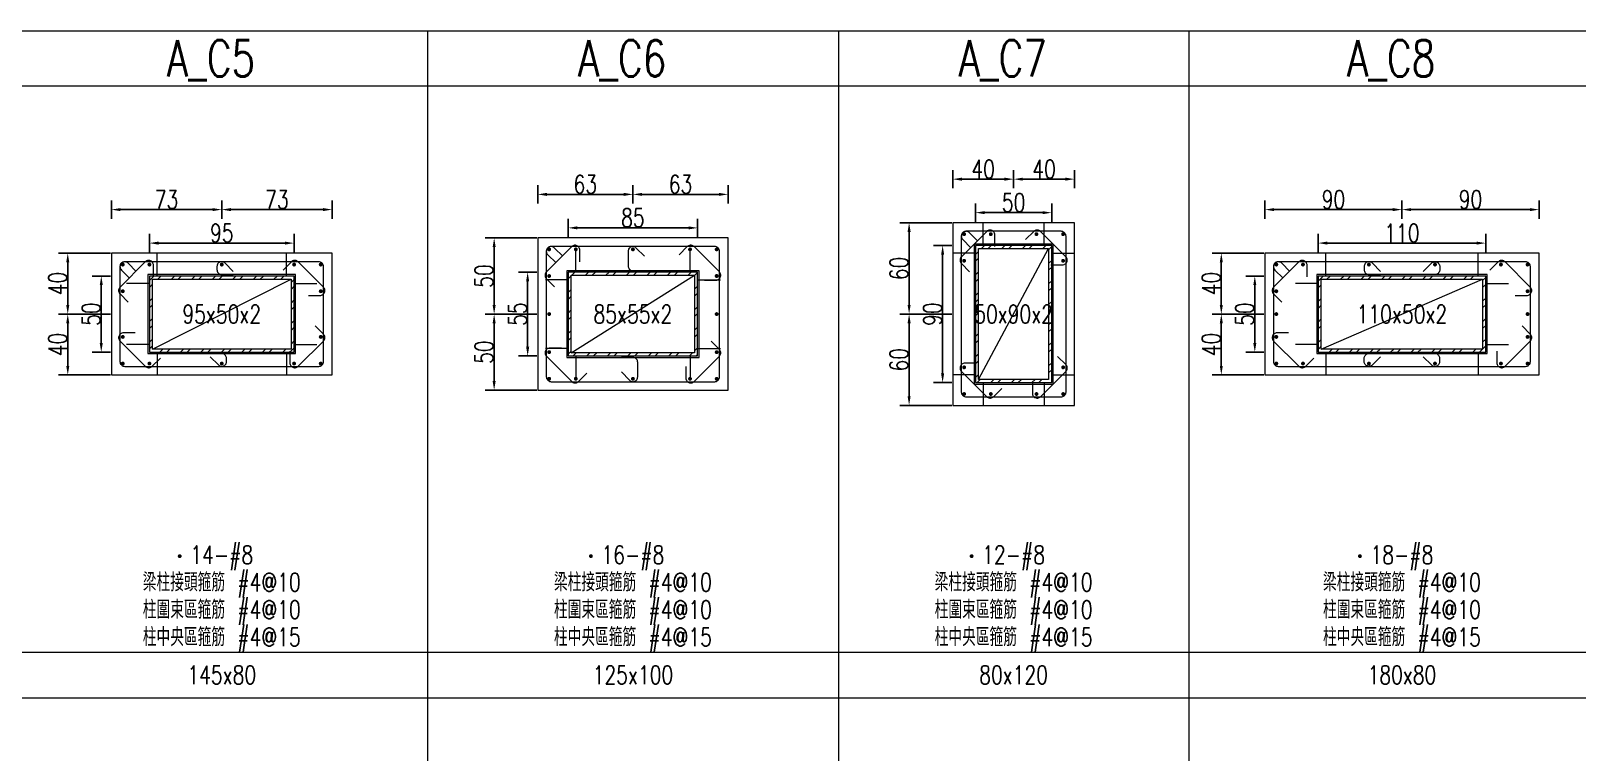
# Model space of a CAD drawing. Header units: millimetres. Extents: x 0 to 3905, y 0 to 8880.
# Drawn here: x 920 to 1935, y 8406 to 8880 of the extents above; entities that cross this region are included whole.
import ezdxf
from ezdxf.enums import TextEntityAlignment as Align

# ---------------------------------------------------------------- set-up
doc = ezdxf.new("R2010")
doc.units = ezdxf.units.MM
doc.layers.get('DEFPOINTS').update_dxf_attribs({"color": 3})
for name, color, linetype in [('Hatch線', 6, 'Continuous'), ('主筋斷面', 2, 'Continuous'), ('文字-主筋根數', 7, 'Continuous'), ('文字-剪力筋 中央區', 7, 'Continuous'), ('文字-剪力筋-BC', 7, 'Continuous'), ('文字-剪力筋-圍束區', 7, 'Continuous'), ('文字-斷面尺寸', 7, 'Continuous'), ('文字-柱線名稱', 7, 'Continuous'), ('文字-輔助字', 7, 'Continuous'), ('柱斷面線', 4, 'Continuous'), ('標註字', 4, 'Continuous'), ('箍筋線', 1, 'Continuous'), ('網格線', 7, 'Continuous'), ('鋼柱', 11, 'Continuous')]:
    doc.layers.add(name, color=color, linetype=linetype)
doc.styles.add('note', font='txt.shx', dxfattribs={"width": 0.75, "height": 12})
doc.styles.add('txt', font='txt.shx', dxfattribs={"height": 0.2, "bigfont": 'chineset.shx'})
doc.dimstyles.new('RCAD_DIM', dxfattribs={"dimtxt": 12, "dimasz": 6, "dimexe": 6, "dimexo": 0.625, "dimtad": 1, "dimdec": 0, "dimdsep": 46, "dimtxsty": 'note', "dimcen": 2.5, "dimclrd": 256, "dimclre": 256, "dimclrt": 256, "dimadec": 0, "dimazin": 0, "dimtfac": 1, "dimtmove": 0, "dimatfit": 3, "dimfxl": 0, "dimtolj": 1, "dimarcsym": 0})

# ---------------------------------------------------------------- blocks, each defined once
blk = doc.blocks.new('*D672')
at = {"layer": 'DEFPOINTS', "color": 0}
for p in [(997.5, 8734), (1092.5, 8740.625), (1092.5, 8734)]:
    blk.add_point(p, dxfattribs=at)
at = {"layer": '標註字', "lineweight": -2}
for p, q in [((997.5, 8734.625), (997.5, 8746.625)), ((1092.5, 8734.625), (1092.5, 8746.625)), ((1003.5, 8740.625), (1086.5, 8740.625))]:
    blk.add_line(p, q, dxfattribs=at)
at = {"layer": '標註字'}
for points in [[(1003.5, 8741.625), (1003.5, 8739.625), (997.5, 8740.625)], [(1086.5, 8739.625), (1086.5, 8741.625), (1092.5, 8740.625)]]:
    blk.add_solid(points, dxfattribs=at)
at = {"layer": '標註字', "insert": (1045, 8747.25), "char_height": 12, "attachment_point": 5, "style": 'note'}
blk.add_mtext('\\A1;95', dxfattribs=at)
blk = doc.blocks.new('*D673')
at = {"layer": 'DEFPOINTS', "color": 0}
for p in [(965.875, 8719), (972.5, 8719), (972.5, 8669)]:
    blk.add_point(p, dxfattribs=at)
at = {"layer": '標註字', "lineweight": -2}
for p, q in [((971.875, 8719), (959.875, 8719)), ((965.875, 8675), (965.875, 8713)), ((971.875, 8669), (959.875, 8669))]:
    blk.add_line(p, q, dxfattribs=at)
at = {"layer": '標註字'}
for points in [[(966.875, 8713), (964.875, 8713), (965.875, 8719)], [(964.875, 8675), (966.875, 8675), (965.875, 8669)]]:
    blk.add_solid(points, dxfattribs=at)
at = {"layer": '標註字', "insert": (959.25, 8694), "char_height": 12, "attachment_point": 5, "rotation": 90, "style": 'note'}
blk.add_mtext('\\A1;50', dxfattribs=at)
blk = doc.blocks.new('*D674')
at = {"layer": 'DEFPOINTS', "color": 0}
for p in [(1045, 8762.625), (972.5, 8756), (1045, 8756)]:
    blk.add_point(p, dxfattribs=at)
at = {"layer": '標註字', "lineweight": -2}
for p, q in [((972.5, 8756.625), (972.5, 8768.625)), ((978.5, 8762.625), (1039, 8762.625)), ((1045, 8756.625), (1045, 8768.625))]:
    blk.add_line(p, q, dxfattribs=at)
at = {"layer": '標註字'}
for points in [[(978.5, 8763.625), (978.5, 8761.625), (972.5, 8762.625)], [(1039, 8761.625), (1039, 8763.625), (1045, 8762.625)]]:
    blk.add_solid(points, dxfattribs=at)
at = {"layer": '標註字', "insert": (1008.75, 8769.25), "char_height": 12, "attachment_point": 5, "style": 'note'}
blk.add_mtext('\\A1;73', dxfattribs=at)
blk = doc.blocks.new('*D675')
at = {"layer": 'DEFPOINTS', "color": 0}
for p in [(1117.5, 8762.625), (1045, 8756), (1117.5, 8756)]:
    blk.add_point(p, dxfattribs=at)
at = {"layer": '標註字', "lineweight": -2}
for p, q in [((1045, 8756.625), (1045, 8768.625)), ((1051, 8762.625), (1111.5, 8762.625)), ((1117.5, 8756.625), (1117.5, 8768.625))]:
    blk.add_line(p, q, dxfattribs=at)
at = {"layer": '標註字'}
for points in [[(1051, 8763.625), (1051, 8761.625), (1045, 8762.625)], [(1111.5, 8761.625), (1111.5, 8763.625), (1117.5, 8762.625)]]:
    blk.add_solid(points, dxfattribs=at)
at = {"layer": '標註字', "insert": (1081.25, 8769.25), "char_height": 12, "attachment_point": 5, "style": 'note'}
blk.add_mtext('\\A1;73', dxfattribs=at)
blk = doc.blocks.new('*D676')
at = {"layer": 'DEFPOINTS', "color": 0}
for p in [(943.875, 8694), (972.5, 8694), (972.5, 8654)]:
    blk.add_point(p, dxfattribs=at)
at = {"layer": '標註字', "lineweight": -2}
for p, q in [((971.875, 8694), (937.875, 8694)), ((943.875, 8660), (943.875, 8688)), ((971.875, 8654), (937.875, 8654))]:
    blk.add_line(p, q, dxfattribs=at)
at = {"layer": '標註字'}
for points in [[(944.875, 8688), (942.875, 8688), (943.875, 8694)], [(942.875, 8660), (944.875, 8660), (943.875, 8654)]]:
    blk.add_solid(points, dxfattribs=at)
at = {"layer": '標註字', "insert": (937.25, 8674), "char_height": 12, "attachment_point": 5, "rotation": 90, "style": 'note'}
blk.add_mtext('\\A1;40', dxfattribs=at)
blk = doc.blocks.new('*D677')
at = {"layer": 'DEFPOINTS', "color": 0}
for p in [(943.875, 8734), (972.5, 8734), (972.5, 8694)]:
    blk.add_point(p, dxfattribs=at)
at = {"layer": '標註字', "lineweight": -2}
for p, q in [((971.875, 8734), (937.875, 8734)), ((943.875, 8700), (943.875, 8728)), ((971.875, 8694), (937.875, 8694))]:
    blk.add_line(p, q, dxfattribs=at)
at = {"layer": '標註字'}
for points in [[(944.875, 8728), (942.875, 8728), (943.875, 8734)], [(942.875, 8700), (944.875, 8700), (943.875, 8694)]]:
    blk.add_solid(points, dxfattribs=at)
at = {"layer": '標註字', "insert": (937.25, 8714), "char_height": 12, "attachment_point": 5, "rotation": 90, "style": 'note'}
blk.add_mtext('\\A1;40', dxfattribs=at)
blk = doc.blocks.new('Circle_Filled')
at = {"const_width": 0.5}
blk.add_lwpolyline([(-0.25, 0, 1), (0.25, 0, 1)], format="xyb", close=True, dxfattribs=at)
blk = doc.blocks.new('*D804')
at = {"layer": 'DEFPOINTS', "color": 0}
for p in [(1272.5, 8744), (1357.5, 8750.625), (1357.5, 8744)]:
    blk.add_point(p, dxfattribs=at)
at = {"layer": '標註字', "lineweight": -2}
for p, q in [((1272.5, 8744.625), (1272.5, 8756.625)), ((1357.5, 8744.625), (1357.5, 8756.625)), ((1278.5, 8750.625), (1351.5, 8750.625))]:
    blk.add_line(p, q, dxfattribs=at)
at = {"layer": '標註字'}
for points in [[(1278.5, 8751.625), (1278.5, 8749.625), (1272.5, 8750.625)], [(1351.5, 8749.625), (1351.5, 8751.625), (1357.5, 8750.625)]]:
    blk.add_solid(points, dxfattribs=at)
at = {"layer": '標註字', "insert": (1315, 8757.25), "char_height": 12, "attachment_point": 5, "style": 'note'}
blk.add_mtext('\\A1;85', dxfattribs=at)
blk = doc.blocks.new('*D805')
at = {"layer": 'DEFPOINTS', "color": 0}
for p in [(1245.875, 8721.5), (1252.5, 8721.5), (1252.5, 8666.5)]:
    blk.add_point(p, dxfattribs=at)
at = {"layer": '標註字', "lineweight": -2}
for p, q in [((1251.875, 8721.5), (1239.875, 8721.5)), ((1245.875, 8672.5), (1245.875, 8715.5)), ((1251.875, 8666.5), (1239.875, 8666.5))]:
    blk.add_line(p, q, dxfattribs=at)
at = {"layer": '標註字'}
for points in [[(1246.875, 8715.5), (1244.875, 8715.5), (1245.875, 8721.5)], [(1244.875, 8672.5), (1246.875, 8672.5), (1245.875, 8666.5)]]:
    blk.add_solid(points, dxfattribs=at)
at = {"layer": '標註字', "insert": (1239.25, 8694), "char_height": 12, "attachment_point": 5, "rotation": 90, "style": 'note'}
blk.add_mtext('\\A1;55', dxfattribs=at)
blk = doc.blocks.new('*D806')
at = {"layer": 'DEFPOINTS', "color": 0}
for p in [(1315, 8772.625), (1252.5, 8766), (1315, 8766)]:
    blk.add_point(p, dxfattribs=at)
at = {"layer": '標註字', "lineweight": -2}
for p, q in [((1252.5, 8766.625), (1252.5, 8778.625)), ((1258.5, 8772.625), (1309, 8772.625)), ((1315, 8766.625), (1315, 8778.625))]:
    blk.add_line(p, q, dxfattribs=at)
at = {"layer": '標註字'}
for points in [[(1258.5, 8773.625), (1258.5, 8771.625), (1252.5, 8772.625)], [(1309, 8771.625), (1309, 8773.625), (1315, 8772.625)]]:
    blk.add_solid(points, dxfattribs=at)
at = {"layer": '標註字', "insert": (1283.75, 8779.25), "char_height": 12, "attachment_point": 5, "style": 'note'}
blk.add_mtext('\\A1;63', dxfattribs=at)
blk = doc.blocks.new('*D807')
at = {"layer": 'DEFPOINTS', "color": 0}
for p in [(1377.5, 8772.625), (1315, 8766), (1377.5, 8766)]:
    blk.add_point(p, dxfattribs=at)
at = {"layer": '標註字', "lineweight": -2}
for p, q in [((1315, 8766.625), (1315, 8778.625)), ((1321, 8772.625), (1371.5, 8772.625)), ((1377.5, 8766.625), (1377.5, 8778.625))]:
    blk.add_line(p, q, dxfattribs=at)
at = {"layer": '標註字'}
for points in [[(1321, 8773.625), (1321, 8771.625), (1315, 8772.625)], [(1371.5, 8771.625), (1371.5, 8773.625), (1377.5, 8772.625)]]:
    blk.add_solid(points, dxfattribs=at)
at = {"layer": '標註字', "insert": (1346.25, 8779.25), "char_height": 12, "attachment_point": 5, "style": 'note'}
blk.add_mtext('\\A1;63', dxfattribs=at)
blk = doc.blocks.new('*D808')
at = {"layer": 'DEFPOINTS', "color": 0}
for p in [(1223.875, 8694), (1252.5, 8694), (1252.5, 8644)]:
    blk.add_point(p, dxfattribs=at)
at = {"layer": '標註字', "lineweight": -2}
for p, q in [((1251.875, 8694), (1217.875, 8694)), ((1223.875, 8650), (1223.875, 8688)), ((1251.875, 8644), (1217.875, 8644))]:
    blk.add_line(p, q, dxfattribs=at)
at = {"layer": '標註字'}
for points in [[(1224.875, 8688), (1222.875, 8688), (1223.875, 8694)], [(1222.875, 8650), (1224.875, 8650), (1223.875, 8644)]]:
    blk.add_solid(points, dxfattribs=at)
at = {"layer": '標註字', "insert": (1217.25, 8669), "char_height": 12, "attachment_point": 5, "rotation": 90, "style": 'note'}
blk.add_mtext('\\A1;50', dxfattribs=at)
blk = doc.blocks.new('*D809')
at = {"layer": 'DEFPOINTS', "color": 0}
for p in [(1223.875, 8744), (1252.5, 8744), (1252.5, 8694)]:
    blk.add_point(p, dxfattribs=at)
at = {"layer": '標註字', "lineweight": -2}
for p, q in [((1251.875, 8744), (1217.875, 8744)), ((1223.875, 8700), (1223.875, 8738)), ((1251.875, 8694), (1217.875, 8694))]:
    blk.add_line(p, q, dxfattribs=at)
at = {"layer": '標註字'}
for points in [[(1224.875, 8738), (1222.875, 8738), (1223.875, 8744)], [(1222.875, 8700), (1224.875, 8700), (1223.875, 8694)]]:
    blk.add_solid(points, dxfattribs=at)
at = {"layer": '標註字', "insert": (1217.25, 8719), "char_height": 12, "attachment_point": 5, "rotation": 90, "style": 'note'}
blk.add_mtext('\\A1;50', dxfattribs=at)
blk = doc.blocks.new('*D936')
at = {"layer": 'DEFPOINTS', "color": 0}
for p in [(1540, 8754), (1590, 8760.625), (1590, 8754)]:
    blk.add_point(p, dxfattribs=at)
at = {"layer": '標註字', "lineweight": -2}
for p, q in [((1540, 8754.625), (1540, 8766.625)), ((1590, 8754.625), (1590, 8766.625)), ((1546, 8760.625), (1584, 8760.625))]:
    blk.add_line(p, q, dxfattribs=at)
at = {"layer": '標註字'}
for points in [[(1546, 8761.625), (1546, 8759.625), (1540, 8760.625)], [(1584, 8759.625), (1584, 8761.625), (1590, 8760.625)]]:
    blk.add_solid(points, dxfattribs=at)
at = {"layer": '標註字', "insert": (1565, 8767.25), "char_height": 12, "attachment_point": 5, "style": 'note'}
blk.add_mtext('\\A1;50', dxfattribs=at)
blk = doc.blocks.new('*D937')
at = {"layer": 'DEFPOINTS', "color": 0}
for p in [(1518.375, 8739), (1525, 8739), (1525, 8649)]:
    blk.add_point(p, dxfattribs=at)
at = {"layer": '標註字', "lineweight": -2}
for p, q in [((1524.375, 8739), (1512.375, 8739)), ((1518.375, 8655), (1518.375, 8733)), ((1524.375, 8649), (1512.375, 8649))]:
    blk.add_line(p, q, dxfattribs=at)
at = {"layer": '標註字'}
for points in [[(1519.375, 8733), (1517.375, 8733), (1518.375, 8739)], [(1517.375, 8655), (1519.375, 8655), (1518.375, 8649)]]:
    blk.add_solid(points, dxfattribs=at)
at = {"layer": '標註字', "insert": (1511.75, 8694), "char_height": 12, "attachment_point": 5, "rotation": 90, "style": 'note'}
blk.add_mtext('\\A1;90', dxfattribs=at)
blk = doc.blocks.new('*D938')
at = {"layer": 'DEFPOINTS', "color": 0}
for p in [(1565, 8782.625), (1525, 8776), (1565, 8776)]:
    blk.add_point(p, dxfattribs=at)
at = {"layer": '標註字', "lineweight": -2}
for p, q in [((1525, 8776.625), (1525, 8788.625)), ((1531, 8782.625), (1559, 8782.625)), ((1565, 8776.625), (1565, 8788.625))]:
    blk.add_line(p, q, dxfattribs=at)
at = {"layer": '標註字'}
for points in [[(1531, 8783.625), (1531, 8781.625), (1525, 8782.625)], [(1559, 8781.625), (1559, 8783.625), (1565, 8782.625)]]:
    blk.add_solid(points, dxfattribs=at)
at = {"layer": '標註字', "insert": (1545, 8789.25), "char_height": 12, "attachment_point": 5, "style": 'note'}
blk.add_mtext('\\A1;40', dxfattribs=at)
blk = doc.blocks.new('*D939')
at = {"layer": 'DEFPOINTS', "color": 0}
for p in [(1605, 8782.625), (1565, 8776), (1605, 8776)]:
    blk.add_point(p, dxfattribs=at)
at = {"layer": '標註字', "lineweight": -2}
for p, q in [((1565, 8776.625), (1565, 8788.625)), ((1571, 8782.625), (1599, 8782.625)), ((1605, 8776.625), (1605, 8788.625))]:
    blk.add_line(p, q, dxfattribs=at)
at = {"layer": '標註字'}
for points in [[(1571, 8783.625), (1571, 8781.625), (1565, 8782.625)], [(1599, 8781.625), (1599, 8783.625), (1605, 8782.625)]]:
    blk.add_solid(points, dxfattribs=at)
at = {"layer": '標註字', "insert": (1585, 8789.25), "char_height": 12, "attachment_point": 5, "style": 'note'}
blk.add_mtext('\\A1;40', dxfattribs=at)
blk = doc.blocks.new('*D940')
at = {"layer": 'DEFPOINTS', "color": 0}
for p in [(1496.375, 8694), (1525, 8694), (1525, 8634)]:
    blk.add_point(p, dxfattribs=at)
at = {"layer": '標註字', "lineweight": -2}
for p, q in [((1524.375, 8694), (1490.375, 8694)), ((1496.375, 8640), (1496.375, 8688)), ((1524.375, 8634), (1490.375, 8634))]:
    blk.add_line(p, q, dxfattribs=at)
at = {"layer": '標註字'}
for points in [[(1497.375, 8688), (1495.375, 8688), (1496.375, 8694)], [(1495.375, 8640), (1497.375, 8640), (1496.375, 8634)]]:
    blk.add_solid(points, dxfattribs=at)
at = {"layer": '標註字', "insert": (1489.75, 8664), "char_height": 12, "attachment_point": 5, "rotation": 90, "style": 'note'}
blk.add_mtext('\\A1;60', dxfattribs=at)
blk = doc.blocks.new('*D941')
at = {"layer": 'DEFPOINTS', "color": 0}
for p in [(1496.375, 8754), (1525, 8754), (1525, 8694)]:
    blk.add_point(p, dxfattribs=at)
at = {"layer": '標註字', "lineweight": -2}
for p, q in [((1524.375, 8754), (1490.375, 8754)), ((1496.375, 8700), (1496.375, 8748)), ((1524.375, 8694), (1490.375, 8694))]:
    blk.add_line(p, q, dxfattribs=at)
at = {"layer": '標註字'}
for points in [[(1497.375, 8748), (1495.375, 8748), (1496.375, 8754)], [(1495.375, 8700), (1497.375, 8700), (1496.375, 8694)]]:
    blk.add_solid(points, dxfattribs=at)
at = {"layer": '標註字', "insert": (1489.75, 8724), "char_height": 12, "attachment_point": 5, "rotation": 90, "style": 'note'}
blk.add_mtext('\\A1;60', dxfattribs=at)
blk = doc.blocks.new('*D1068')
at = {"layer": 'DEFPOINTS', "color": 0}
for p in [(1765, 8734), (1875, 8740.625), (1875, 8734)]:
    blk.add_point(p, dxfattribs=at)
at = {"layer": '標註字', "lineweight": -2}
for p, q in [((1765, 8734.625), (1765, 8746.625)), ((1875, 8734.625), (1875, 8746.625)), ((1771, 8740.625), (1869, 8740.625))]:
    blk.add_line(p, q, dxfattribs=at)
at = {"layer": '標註字'}
for points in [[(1771, 8741.625), (1771, 8739.625), (1765, 8740.625)], [(1869, 8739.625), (1869, 8741.625), (1875, 8740.625)]]:
    blk.add_solid(points, dxfattribs=at)
at = {"layer": '標註字', "insert": (1820, 8747.25), "char_height": 12, "attachment_point": 5, "style": 'note'}
blk.add_mtext('\\A1;110', dxfattribs=at)
blk = doc.blocks.new('*D1069')
at = {"layer": 'DEFPOINTS', "color": 0}
for p in [(1723.375, 8719), (1730, 8719), (1730, 8669)]:
    blk.add_point(p, dxfattribs=at)
at = {"layer": '標註字', "lineweight": -2}
for p, q in [((1729.375, 8719), (1717.375, 8719)), ((1723.375, 8675), (1723.375, 8713)), ((1729.375, 8669), (1717.375, 8669))]:
    blk.add_line(p, q, dxfattribs=at)
at = {"layer": '標註字'}
for points in [[(1724.375, 8713), (1722.375, 8713), (1723.375, 8719)], [(1722.375, 8675), (1724.375, 8675), (1723.375, 8669)]]:
    blk.add_solid(points, dxfattribs=at)
at = {"layer": '標註字', "insert": (1716.75, 8694), "char_height": 12, "attachment_point": 5, "rotation": 90, "style": 'note'}
blk.add_mtext('\\A1;50', dxfattribs=at)
blk = doc.blocks.new('*D1070')
at = {"layer": 'DEFPOINTS', "color": 0}
for p in [(1820, 8762.625), (1730, 8756), (1820, 8756)]:
    blk.add_point(p, dxfattribs=at)
at = {"layer": '標註字', "lineweight": -2}
for p, q in [((1730, 8756.625), (1730, 8768.625)), ((1736, 8762.625), (1814, 8762.625)), ((1820, 8756.625), (1820, 8768.625))]:
    blk.add_line(p, q, dxfattribs=at)
at = {"layer": '標註字'}
for points in [[(1736, 8763.625), (1736, 8761.625), (1730, 8762.625)], [(1814, 8761.625), (1814, 8763.625), (1820, 8762.625)]]:
    blk.add_solid(points, dxfattribs=at)
at = {"layer": '標註字', "insert": (1775, 8769.25), "char_height": 12, "attachment_point": 5, "style": 'note'}
blk.add_mtext('\\A1;90', dxfattribs=at)
blk = doc.blocks.new('*D1071')
at = {"layer": 'DEFPOINTS', "color": 0}
for p in [(1910, 8762.625), (1820, 8756), (1910, 8756)]:
    blk.add_point(p, dxfattribs=at)
at = {"layer": '標註字', "lineweight": -2}
for p, q in [((1820, 8756.625), (1820, 8768.625)), ((1826, 8762.625), (1904, 8762.625)), ((1910, 8756.625), (1910, 8768.625))]:
    blk.add_line(p, q, dxfattribs=at)
at = {"layer": '標註字'}
for points in [[(1826, 8763.625), (1826, 8761.625), (1820, 8762.625)], [(1904, 8761.625), (1904, 8763.625), (1910, 8762.625)]]:
    blk.add_solid(points, dxfattribs=at)
at = {"layer": '標註字', "insert": (1865, 8769.25), "char_height": 12, "attachment_point": 5, "style": 'note'}
blk.add_mtext('\\A1;90', dxfattribs=at)
blk = doc.blocks.new('*D1072')
at = {"layer": 'DEFPOINTS', "color": 0}
for p in [(1701.375, 8694), (1730, 8694), (1730, 8654)]:
    blk.add_point(p, dxfattribs=at)
at = {"layer": '標註字', "lineweight": -2}
for p, q in [((1729.375, 8694), (1695.375, 8694)), ((1701.375, 8660), (1701.375, 8688)), ((1729.375, 8654), (1695.375, 8654))]:
    blk.add_line(p, q, dxfattribs=at)
at = {"layer": '標註字'}
for points in [[(1702.375, 8688), (1700.375, 8688), (1701.375, 8694)], [(1700.375, 8660), (1702.375, 8660), (1701.375, 8654)]]:
    blk.add_solid(points, dxfattribs=at)
at = {"layer": '標註字', "insert": (1694.75, 8674), "char_height": 12, "attachment_point": 5, "rotation": 90, "style": 'note'}
blk.add_mtext('\\A1;40', dxfattribs=at)
blk = doc.blocks.new('*D1073')
at = {"layer": 'DEFPOINTS', "color": 0}
for p in [(1701.375, 8734), (1730, 8734), (1730, 8694)]:
    blk.add_point(p, dxfattribs=at)
at = {"layer": '標註字', "lineweight": -2}
for p, q in [((1729.375, 8734), (1695.375, 8734)), ((1701.375, 8700), (1701.375, 8728)), ((1729.375, 8694), (1695.375, 8694))]:
    blk.add_line(p, q, dxfattribs=at)
at = {"layer": '標註字'}
for points in [[(1702.375, 8728), (1700.375, 8728), (1701.375, 8734)], [(1700.375, 8700), (1702.375, 8700), (1701.375, 8694)]]:
    blk.add_solid(points, dxfattribs=at)
at = {"layer": '標註字', "insert": (1694.75, 8714), "char_height": 12, "attachment_point": 5, "rotation": 90, "style": 'note'}
blk.add_mtext('\\A1;40', dxfattribs=at)

msp = doc.modelspace()

# ---------------------------------------------------------------- hatches: boundary and pattern name
at = {"layer": 'Hatch線'}
h = msp.add_hatch(dxfattribs=at)
h.set_pattern_fill('ANSI32', color=256, style=0)
h.paths.add_polyline_path([(1540, 8649), (1590, 8649), (1590, 8739), (1540, 8739)], flags=17)
h.paths.add_polyline_path([(1542, 8651), (1542, 8737), (1588, 8737), (1588, 8651)])
h = msp.add_hatch(dxfattribs=at)
h.set_pattern_fill('ANSI32', color=256, style=0)
h.paths.add_polyline_path([(997.5, 8669), (1092.5, 8669), (1092.5, 8719), (997.5, 8719)], flags=17)
h.paths.add_polyline_path([(999.5, 8671), (999.5, 8717), (1090.5, 8717), (1090.5, 8671)])
h = msp.add_hatch(dxfattribs=at)
h.set_pattern_fill('ANSI32', color=256, style=0)
h.paths.add_polyline_path([(1272.5, 8666.5), (1357.5, 8666.5), (1357.5, 8721.5), (1272.5, 8721.5)], flags=17)
h.paths.add_polyline_path([(1274.5, 8668.5), (1274.5, 8719.5), (1355.5, 8719.5), (1355.5, 8668.5)])
h = msp.add_hatch(dxfattribs=at)
h.set_pattern_fill('ANSI32', color=256, style=0)
h.paths.add_polyline_path([(1765, 8669), (1875, 8669), (1875, 8719), (1765, 8719)], flags=17)
h.paths.add_polyline_path([(1767, 8671), (1767, 8717), (1873, 8717), (1873, 8671)])

# ---------------------------------------------------------------- linework, layer by layer
at = {"layer": 'DEFPOINTS', "lineweight": 5}
for points in [[(1545, 8739), (1545, 8754)], [(1585, 8739), (1585, 8754)], [(1002.5, 8719), (1002.5, 8734)], [(1087.5, 8719), (1087.5, 8734)], [(1277.5, 8721.5), (1277.5, 8736.5)], [(1352.5, 8721.5), (1352.5, 8736.5)], [(1540, 8734), (1525, 8734)], [(1540, 8648), (1591, 8648), (1591, 8740), (1539, 8740), (1539, 8648), (1540, 8648)], [(1542, 8651), (1588, 8737)], [(1590, 8734), (1605, 8734)], [(1770, 8719), (1770, 8734)], [(1870, 8719), (1870, 8734)], [(1272.5, 8665.5), (1358.5, 8665.5), (1358.5, 8722.5), (1271.5, 8722.5), (1271.5, 8665.5), (1272.5, 8665.5)], [(997.5, 8714), (982.5, 8714)], [(997.5, 8668), (1093.5, 8668), (1093.5, 8720), (996.5, 8720), (996.5, 8668), (997.5, 8668)], [(999.5, 8671), (1090.5, 8717)], [(1092.5, 8714), (1107.5, 8714)], [(1272.5, 8716.5), (1257.5, 8716.5)], [(1274.5, 8668.5), (1355.5, 8719.5)], [(1357.5, 8716.5), (1372.5, 8716.5)], [(1765, 8714), (1750, 8714)], [(1765, 8668), (1876, 8668), (1876, 8720), (1764, 8720), (1764, 8668), (1765, 8668)], [(1767, 8671), (1873, 8717)], [(1875, 8714), (1890, 8714)], [(997.5, 8674), (982.5, 8674)], [(1092.5, 8674), (1107.5, 8674)], [(1272.5, 8671.5), (1257.5, 8671.5)], [(1357.5, 8671.5), (1372.5, 8671.5)], [(1765, 8674), (1750, 8674)], [(1875, 8674), (1890, 8674)], [(1002.5, 8669), (1002.5, 8654)], [(1087.5, 8669), (1087.5, 8654)], [(1277.5, 8666.5), (1277.5, 8651.5)], [(1352.5, 8666.5), (1352.5, 8651.5)], [(1770, 8669), (1770, 8654)], [(1870, 8669), (1870, 8654)], [(1540, 8654), (1525, 8654)], [(1590, 8654), (1605, 8654)], [(1545, 8649), (1545, 8634)], [(1585, 8649), (1585, 8634)]]:
    msp.add_lwpolyline(points, dxfattribs=at)
at = {"layer": '柱斷面線', "lineweight": 5}
for points in [[(1525, 8634), (1605, 8634), (1605, 8754), (1525, 8754), (1525, 8634)], [(1252.5, 8644), (1377.5, 8644), (1377.5, 8744), (1252.5, 8744), (1252.5, 8644)], [(972.5, 8654), (1117.5, 8654), (1117.5, 8734), (972.5, 8734), (972.5, 8654)], [(1730, 8654), (1910, 8654), (1910, 8734), (1730, 8734), (1730, 8654)]]:
    msp.add_lwpolyline(points, dxfattribs=at)
at = {"layer": '箍筋線', "lineweight": 5}
for points in [[(1552.7, 8738.4), (1552.7, 8746), (1552.7, 8746.5), (1552.5, 8747.1), (1552.3, 8747.5), (1552, 8748), (1551.7, 8748.4), (1551.2, 8748.7), (1550.8, 8748.9), (1550.3, 8749.1), (1549.7, 8749.2), (1549.2, 8749.2), (1548.7, 8749.1), (1548.2, 8748.9), (1547.7, 8748.6), (1547.3, 8748.3), (1530.7, 8731.7), (1530.4, 8731.3), (1530.1, 8730.8), (1529.9, 8730.3), (1529.8, 8729.7), (1529.8, 8729.2), (1529.9, 8728.6), (1530.1, 8728.1), (1530.4, 8727.6), (1530.7, 8727.2), (1536.1, 8721.8)], [(1541.4, 8742), (1536.1, 8747.4), (1535.6, 8747.8), (1535.2, 8748.1), (1534.7, 8748.2), (1534.2, 8748.3), (1533.6, 8748.4), (1533.1, 8748.3), (1532.6, 8748.1), (1532.1, 8747.9), (1531.7, 8747.6), (1531.3, 8747.2), (1531, 8746.7), (1530.8, 8746.2), (1530.7, 8745.7), (1530.6, 8745.2), (1530.6, 8642.8), (1530.7, 8642.3), (1530.8, 8641.7), (1531.1, 8641.2), (1531.4, 8640.8), (1531.8, 8640.4), (1532.2, 8640.1), (1532.7, 8639.8), (1533.3, 8639.7), (1533.8, 8639.6), (1596.2, 8639.6), (1596.7, 8639.7), (1597.3, 8639.8), (1597.8, 8640.1), (1598.2, 8640.4), (1598.6, 8640.8), (1598.9, 8641.2), (1599.2, 8641.7), (1599.3, 8642.3), (1599.4, 8642.8), (1599.4, 8745.2), (1599.3, 8745.7), (1599.2, 8746.3), (1598.9, 8746.8), (1598.6, 8747.2), (1598.2, 8747.6), (1597.8, 8747.9), (1597.3, 8748.2), (1596.7, 8748.3), (1596.2, 8748.4), (1533.8, 8748.4), (1533.3, 8748.3), (1532.8, 8748.2), (1532.3, 8748), (1531.8, 8747.7), (1531.4, 8747.3), (1531.1, 8746.9), (1530.9, 8746.4), (1530.7, 8745.9), (1530.6, 8745.4), (1530.7, 8744.8), (1530.8, 8744.3), (1530.9, 8743.8), (1531.2, 8743.4), (1531.6, 8742.9), (1537, 8737.6)], [(1589.4, 8726.3), (1597, 8726.3), (1597.5, 8726.3), (1598.1, 8726.5), (1598.5, 8726.7), (1599, 8727), (1599.4, 8727.3), (1599.7, 8727.8), (1599.9, 8728.2), (1600.1, 8728.7), (1600.2, 8729.3), (1600.2, 8729.8), (1600.1, 8730.3), (1599.9, 8730.8), (1599.6, 8731.3), (1599.3, 8731.7), (1582.7, 8748.3), (1582.3, 8748.6), (1581.8, 8748.9), (1581.3, 8749.1), (1580.7, 8749.2), (1580.2, 8749.2), (1579.6, 8749.1), (1579.1, 8748.9), (1578.6, 8748.6), (1578.2, 8748.3), (1572.8, 8742.9)], [(1280.2, 8728.4), (1280.2, 8736), (1280.2, 8736.5), (1280, 8737.1), (1279.8, 8737.5), (1279.5, 8738), (1279.2, 8738.4), (1278.7, 8738.7), (1278.3, 8738.9), (1277.8, 8739.1), (1277.2, 8739.2), (1276.7, 8739.2), (1276.2, 8739.1), (1275.7, 8738.9), (1275.2, 8738.6), (1274.8, 8738.3), (1258.2, 8721.7), (1257.9, 8721.3), (1257.6, 8720.8), (1257.4, 8720.3), (1257.3, 8719.7), (1257.3, 8719.2), (1257.4, 8718.6), (1257.6, 8718.1), (1257.9, 8717.6), (1258.2, 8717.2), (1263.6, 8711.8)], [(1268.9, 8732), (1263.6, 8737.4), (1263.1, 8737.8), (1262.7, 8738.1), (1262.2, 8738.2), (1261.7, 8738.3), (1261.1, 8738.4), (1260.6, 8738.3), (1260.1, 8738.1), (1259.6, 8737.9), (1259.2, 8737.6), (1258.8, 8737.2), (1258.5, 8736.7), (1258.3, 8736.2), (1258.2, 8735.7), (1258.1, 8735.2), (1258.1, 8652.8), (1258.2, 8652.3), (1258.3, 8651.7), (1258.6, 8651.2), (1258.9, 8650.8), (1259.3, 8650.4), (1259.7, 8650.1), (1260.2, 8649.8), (1260.8, 8649.7), (1261.3, 8649.6), (1368.7, 8649.6), (1369.2, 8649.7), (1369.8, 8649.8), (1370.3, 8650.1), (1370.7, 8650.4), (1371.1, 8650.8), (1371.4, 8651.2), (1371.7, 8651.7), (1371.8, 8652.3), (1371.9, 8652.8), (1371.9, 8735.2), (1371.8, 8735.7), (1371.7, 8736.3), (1371.4, 8736.8), (1371.1, 8737.2), (1370.7, 8737.6), (1370.3, 8737.9), (1369.8, 8738.2), (1369.2, 8738.3), (1368.7, 8738.4), (1261.3, 8738.4), (1260.8, 8738.3), (1260.3, 8738.2), (1259.8, 8738), (1259.3, 8737.7), (1258.9, 8737.3), (1258.6, 8736.9), (1258.4, 8736.4), (1258.2, 8735.9), (1258.1, 8735.4), (1258.2, 8734.8), (1258.3, 8734.3), (1258.4, 8733.8), (1258.7, 8733.4), (1259.1, 8732.9), (1264.5, 8727.6)], [(1322.6, 8732), (1317.2, 8737.4), (1316.8, 8737.8), (1316.4, 8738.1), (1315.9, 8738.2), (1315.4, 8738.3), (1314.8, 8738.4), (1314.3, 8738.3), (1313.8, 8738.1), (1313.3, 8737.9), (1312.9, 8737.6), (1312.5, 8737.2), (1312.2, 8736.7), (1312, 8736.2), (1311.9, 8735.7), (1311.8, 8735.2), (1311.8, 8725.7), (1311.9, 8725.1), (1312, 8724.6), (1312.3, 8724.1), (1312.6, 8723.6), (1313, 8723.2), (1313.4, 8722.9), (1313.9, 8722.7), (1314.4, 8722.5), (1315, 8722.5), (1322.6, 8722.5)], [(1361.9, 8716.3), (1369.5, 8716.3), (1370, 8716.3), (1370.6, 8716.5), (1371, 8716.7), (1371.5, 8717), (1371.9, 8717.3), (1372.2, 8717.8), (1372.4, 8718.2), (1372.6, 8718.7), (1372.7, 8719.3), (1372.7, 8719.8), (1372.6, 8720.3), (1372.4, 8720.8), (1372.1, 8721.3), (1371.8, 8721.7), (1355.2, 8738.3), (1354.8, 8738.6), (1354.3, 8738.9), (1353.8, 8739.1), (1353.2, 8739.2), (1352.7, 8739.2), (1352.1, 8739.1), (1351.6, 8738.9), (1351.1, 8738.6), (1350.7, 8738.3), (1345.3, 8732.9)], [(1000.2, 8718.4), (1000.2, 8726), (1000.2, 8726.5), (1000, 8727.1), (999.8, 8727.5), (999.5, 8728), (999.2, 8728.4), (998.7, 8728.7), (998.3, 8728.9), (997.8, 8729.1), (997.2, 8729.2), (996.7, 8729.2), (996.2, 8729.1), (995.7, 8728.9), (995.2, 8728.6), (994.8, 8728.3), (978.2, 8711.7), (977.9, 8711.3), (977.6, 8710.8), (977.4, 8710.3), (977.3, 8709.7), (977.3, 8709.2), (977.4, 8708.6), (977.6, 8708.1), (977.9, 8707.6), (978.2, 8707.2), (983.6, 8701.8)], [(988.9, 8722), (983.6, 8727.4), (983.1, 8727.8), (982.7, 8728.1), (982.2, 8728.2), (981.7, 8728.3), (981.1, 8728.4), (980.6, 8728.3), (980.1, 8728.1), (979.6, 8727.9), (979.2, 8727.6), (978.8, 8727.2), (978.5, 8726.7), (978.3, 8726.2), (978.2, 8725.7), (978.1, 8725.2), (978.1, 8662.8), (978.2, 8662.3), (978.3, 8661.7), (978.6, 8661.2), (978.9, 8660.8), (979.3, 8660.4), (979.7, 8660.1), (980.2, 8659.8), (980.8, 8659.7), (981.3, 8659.6), (1108.7, 8659.6), (1109.2, 8659.7), (1109.8, 8659.8), (1110.3, 8660.1), (1110.7, 8660.4), (1111.1, 8660.8), (1111.4, 8661.2), (1111.7, 8661.7), (1111.8, 8662.3), (1111.9, 8662.8), (1111.9, 8725.2), (1111.8, 8725.7), (1111.7, 8726.3), (1111.4, 8726.8), (1111.1, 8727.2), (1110.7, 8727.6), (1110.3, 8727.9), (1109.8, 8728.2), (1109.2, 8728.3), (1108.7, 8728.4), (981.3, 8728.4), (980.8, 8728.3), (980.3, 8728.2), (979.8, 8728), (979.3, 8727.7), (978.9, 8727.3), (978.6, 8726.9), (978.4, 8726.4), (978.2, 8725.9), (978.1, 8725.4), (978.2, 8724.8), (978.3, 8724.3), (978.4, 8723.8), (978.7, 8723.4), (979.1, 8722.9), (984.5, 8717.6)], [(1052.6, 8722), (1047.2, 8727.4), (1046.8, 8727.8), (1046.4, 8728.1), (1045.9, 8728.2), (1045.4, 8728.3), (1044.8, 8728.4), (1044.3, 8728.3), (1043.8, 8728.1), (1043.3, 8727.9), (1042.9, 8727.6), (1042.5, 8727.2), (1042.2, 8726.7), (1042, 8726.2), (1041.9, 8725.7), (1041.8, 8725.2), (1041.8, 8723.2), (1041.9, 8722.6), (1042, 8722.1), (1042.3, 8721.6), (1042.6, 8721.1), (1043, 8720.7), (1043.4, 8720.4), (1043.9, 8720.2), (1044.4, 8720), (1045, 8720), (1052.6, 8720)], [(1101.9, 8706.3), (1109.5, 8706.3), (1110, 8706.3), (1110.6, 8706.5), (1111, 8706.7), (1111.5, 8707), (1111.9, 8707.3), (1112.2, 8707.8), (1112.4, 8708.2), (1112.6, 8708.7), (1112.7, 8709.3), (1112.7, 8709.8), (1112.6, 8710.3), (1112.4, 8710.8), (1112.1, 8711.3), (1111.8, 8711.7), (1095.2, 8728.3), (1094.8, 8728.6), (1094.3, 8728.9), (1093.8, 8729.1), (1093.2, 8729.2), (1092.7, 8729.2), (1092.1, 8729.1), (1091.6, 8728.9), (1091.1, 8728.6), (1090.7, 8728.3), (1085.3, 8722.9)], [(1757.7, 8718.4), (1757.7, 8726), (1757.7, 8726.5), (1757.5, 8727.1), (1757.3, 8727.5), (1757, 8728), (1756.7, 8728.4), (1756.2, 8728.7), (1755.8, 8728.9), (1755.3, 8729.1), (1754.7, 8729.2), (1754.2, 8729.2), (1753.7, 8729.1), (1753.2, 8728.9), (1752.7, 8728.6), (1752.3, 8728.3), (1735.7, 8711.7), (1735.4, 8711.3), (1735.1, 8710.8), (1734.9, 8710.3), (1734.8, 8709.7), (1734.8, 8709.2), (1734.9, 8708.6), (1735.1, 8708.1), (1735.4, 8707.6), (1735.7, 8707.2), (1741.1, 8701.8)], [(1746.4, 8722), (1741.1, 8727.4), (1740.6, 8727.8), (1740.2, 8728.1), (1739.7, 8728.2), (1739.2, 8728.3), (1738.6, 8728.4), (1738.1, 8728.3), (1737.6, 8728.1), (1737.1, 8727.9), (1736.7, 8727.6), (1736.3, 8727.2), (1736, 8726.7), (1735.8, 8726.2), (1735.7, 8725.7), (1735.6, 8725.2), (1735.6, 8662.8), (1735.7, 8662.3), (1735.8, 8661.7), (1736.1, 8661.2), (1736.4, 8660.8), (1736.8, 8660.4), (1737.2, 8660.1), (1737.7, 8659.8), (1738.3, 8659.7), (1738.8, 8659.6), (1901.2, 8659.6), (1901.7, 8659.7), (1902.3, 8659.8), (1902.8, 8660.1), (1903.2, 8660.4), (1903.6, 8660.8), (1903.9, 8661.2), (1904.2, 8661.7), (1904.3, 8662.3), (1904.4, 8662.8), (1904.4, 8725.2), (1904.3, 8725.7), (1904.2, 8726.3), (1903.9, 8726.8), (1903.6, 8727.2), (1903.2, 8727.6), (1902.8, 8727.9), (1902.3, 8728.2), (1901.7, 8728.3), (1901.2, 8728.4), (1738.8, 8728.4), (1738.3, 8728.3), (1737.8, 8728.2), (1737.3, 8728), (1736.8, 8727.7), (1736.4, 8727.3), (1736.1, 8726.9), (1735.9, 8726.4), (1735.7, 8725.9), (1735.6, 8725.4), (1735.7, 8724.8), (1735.8, 8724.3), (1735.9, 8723.8), (1736.2, 8723.4), (1736.6, 8722.9), (1742, 8717.6)], [(1806, 8722), (1800.6, 8727.4), (1800.2, 8727.8), (1799.7, 8728.1), (1799.2, 8728.2), (1798.7, 8728.3), (1798.2, 8728.4), (1797.6, 8728.3), (1797.1, 8728.1), (1796.6, 8727.9), (1796.2, 8727.6), (1795.9, 8727.2), (1795.6, 8726.7), (1795.3, 8726.2), (1795.2, 8725.7), (1795.2, 8725.2), (1795.2, 8723.2), (1795.2, 8722.6), (1795.3, 8722.1), (1795.6, 8721.6), (1795.9, 8721.1), (1796.3, 8720.7), (1796.7, 8720.4), (1797.2, 8720.2), (1797.8, 8720), (1798.3, 8720), (1806, 8720)], [(1834, 8722), (1839.4, 8727.4), (1839.8, 8727.8), (1840.3, 8728.1), (1840.8, 8728.2), (1841.3, 8728.3), (1841.8, 8728.4), (1842.4, 8728.3), (1842.9, 8728.1), (1843.4, 8727.9), (1843.8, 8727.6), (1844.1, 8727.2), (1844.4, 8726.7), (1844.7, 8726.2), (1844.8, 8725.7), (1844.8, 8725.2), (1844.8, 8723.2), (1844.8, 8722.6), (1844.7, 8722.1), (1844.4, 8721.6), (1844.1, 8721.1), (1843.7, 8720.7), (1843.3, 8720.4), (1842.8, 8720.2), (1842.2, 8720), (1841.7, 8720), (1834, 8720)], [(1894.4, 8706.3), (1902, 8706.3), (1902.5, 8706.3), (1903.1, 8706.5), (1903.5, 8706.7), (1904, 8707), (1904.4, 8707.3), (1904.7, 8707.8), (1904.9, 8708.2), (1905.1, 8708.7), (1905.2, 8709.3), (1905.2, 8709.8), (1905.1, 8710.3), (1904.9, 8710.8), (1904.6, 8711.3), (1904.3, 8711.7), (1887.7, 8728.3), (1887.3, 8728.6), (1886.8, 8728.9), (1886.3, 8729.1), (1885.7, 8729.2), (1885.2, 8729.2), (1884.6, 8729.1), (1884.1, 8728.9), (1883.6, 8728.6), (1883.2, 8728.3), (1877.8, 8722.9)], [(988.1, 8681.7), (980.5, 8681.7), (980, 8681.7), (979.4, 8681.5), (979, 8681.3), (978.5, 8681), (978.1, 8680.7), (977.8, 8680.2), (977.6, 8679.8), (977.4, 8679.3), (977.3, 8678.7), (977.3, 8678.2), (977.4, 8677.7), (977.6, 8677.2), (977.9, 8676.7), (978.2, 8676.3), (994.8, 8659.7), (995.2, 8659.4), (995.7, 8659.1), (996.2, 8658.9), (996.8, 8658.8), (997.3, 8658.8), (997.9, 8658.9), (998.4, 8659.1), (998.9, 8659.4), (999.3, 8659.7), (1004.7, 8665.1)], [(1089.8, 8669.6), (1089.8, 8662), (1089.8, 8661.5), (1090, 8660.9), (1090.2, 8660.5), (1090.5, 8660), (1090.8, 8659.6), (1091.3, 8659.3), (1091.7, 8659.1), (1092.2, 8658.9), (1092.8, 8658.8), (1093.3, 8658.8), (1093.8, 8658.9), (1094.3, 8659.1), (1094.8, 8659.4), (1095.2, 8659.7), (1111.8, 8676.3), (1112.1, 8676.7), (1112.4, 8677.2), (1112.6, 8677.7), (1112.7, 8678.3), (1112.7, 8678.8), (1112.6, 8679.4), (1112.4, 8679.9), (1112.1, 8680.4), (1111.8, 8680.8), (1106.4, 8686.2)], [(1745.6, 8681.7), (1738, 8681.7), (1737.5, 8681.7), (1736.9, 8681.5), (1736.5, 8681.3), (1736, 8681), (1735.6, 8680.7), (1735.3, 8680.2), (1735.1, 8679.8), (1734.9, 8679.3), (1734.8, 8678.7), (1734.8, 8678.2), (1734.9, 8677.7), (1735.1, 8677.2), (1735.4, 8676.7), (1735.7, 8676.3), (1752.3, 8659.7), (1752.7, 8659.4), (1753.2, 8659.1), (1753.7, 8658.9), (1754.3, 8658.8), (1754.8, 8658.8), (1755.4, 8658.9), (1755.9, 8659.1), (1756.4, 8659.4), (1756.8, 8659.7), (1762.2, 8665.1)], [(1882.3, 8669.6), (1882.3, 8662), (1882.3, 8661.5), (1882.5, 8660.9), (1882.7, 8660.5), (1883, 8660), (1883.3, 8659.6), (1883.8, 8659.3), (1884.2, 8659.1), (1884.7, 8658.9), (1885.3, 8658.8), (1885.8, 8658.8), (1886.3, 8658.9), (1886.8, 8659.1), (1887.3, 8659.4), (1887.7, 8659.7), (1904.3, 8676.3), (1904.6, 8676.7), (1904.9, 8677.2), (1905.1, 8677.7), (1905.2, 8678.3), (1905.2, 8678.8), (1905.1, 8679.4), (1904.9, 8679.9), (1904.6, 8680.4), (1904.3, 8680.8), (1898.9, 8686.2)], [(1268.1, 8671.7), (1260.5, 8671.7), (1260, 8671.7), (1259.4, 8671.5), (1259, 8671.3), (1258.5, 8671), (1258.1, 8670.7), (1257.8, 8670.2), (1257.6, 8669.8), (1257.4, 8669.3), (1257.3, 8668.7), (1257.3, 8668.2), (1257.4, 8667.7), (1257.6, 8667.2), (1257.9, 8666.7), (1258.2, 8666.3), (1274.8, 8649.7), (1275.2, 8649.4), (1275.7, 8649.1), (1276.2, 8648.9), (1276.8, 8648.8), (1277.3, 8648.8), (1277.9, 8648.9), (1278.4, 8649.1), (1278.9, 8649.4), (1279.3, 8649.7), (1284.7, 8655.1)], [(1349.8, 8659.6), (1349.8, 8652), (1349.8, 8651.5), (1350, 8650.9), (1350.2, 8650.5), (1350.5, 8650), (1350.8, 8649.6), (1351.3, 8649.3), (1351.7, 8649.1), (1352.2, 8648.9), (1352.8, 8648.8), (1353.3, 8648.8), (1353.8, 8648.9), (1354.3, 8649.1), (1354.8, 8649.4), (1355.2, 8649.7), (1371.8, 8666.3), (1372.1, 8666.7), (1372.4, 8667.2), (1372.6, 8667.7), (1372.7, 8668.3), (1372.7, 8668.8), (1372.6, 8669.4), (1372.4, 8669.9), (1372.1, 8670.4), (1371.8, 8670.8), (1366.4, 8676.2)], [(1037.4, 8666), (1042.8, 8660.6), (1043.2, 8660.2), (1043.6, 8659.9), (1044.1, 8659.8), (1044.6, 8659.7), (1045.2, 8659.6), (1045.7, 8659.7), (1046.2, 8659.9), (1046.7, 8660.1), (1047.1, 8660.4), (1047.5, 8660.8), (1047.8, 8661.3), (1048, 8661.8), (1048.1, 8662.3), (1048.2, 8662.8), (1048.2, 8664.8), (1048.1, 8665.4), (1048, 8665.9), (1047.7, 8666.4), (1047.4, 8666.9), (1047, 8667.3), (1046.6, 8667.6), (1046.1, 8667.8), (1045.6, 8668), (1045, 8668), (1037.4, 8668)], [(1307.4, 8656), (1312.8, 8650.6), (1313.2, 8650.2), (1313.6, 8649.9), (1314.1, 8649.8), (1314.6, 8649.7), (1315.2, 8649.6), (1315.7, 8649.7), (1316.2, 8649.9), (1316.7, 8650.1), (1317.1, 8650.4), (1317.5, 8650.8), (1317.8, 8651.3), (1318, 8651.8), (1318.1, 8652.3), (1318.2, 8652.8), (1318.2, 8662.3), (1318.1, 8662.9), (1318, 8663.4), (1317.7, 8663.9), (1317.4, 8664.4), (1317, 8664.8), (1316.6, 8665.1), (1316.1, 8665.3), (1315.6, 8665.5), (1315, 8665.5), (1307.4, 8665.5)], [(1540.6, 8661.7), (1533, 8661.7), (1532.5, 8661.7), (1531.9, 8661.5), (1531.5, 8661.3), (1531, 8661), (1530.6, 8660.7), (1530.3, 8660.2), (1530.1, 8659.8), (1529.9, 8659.3), (1529.8, 8658.7), (1529.8, 8658.2), (1529.9, 8657.7), (1530.1, 8657.2), (1530.4, 8656.7), (1530.7, 8656.3), (1547.3, 8639.7), (1547.7, 8639.4), (1548.2, 8639.1), (1548.7, 8638.9), (1549.3, 8638.8), (1549.8, 8638.8), (1550.4, 8638.9), (1550.9, 8639.1), (1551.4, 8639.4), (1551.8, 8639.7), (1557.2, 8645.1)], [(1577.3, 8649.6), (1577.3, 8642), (1577.3, 8641.5), (1577.5, 8640.9), (1577.7, 8640.5), (1578, 8640), (1578.3, 8639.6), (1578.8, 8639.3), (1579.2, 8639.1), (1579.7, 8638.9), (1580.3, 8638.8), (1580.8, 8638.8), (1581.3, 8638.9), (1581.8, 8639.1), (1582.3, 8639.4), (1582.7, 8639.7), (1599.3, 8656.3), (1599.6, 8656.7), (1599.9, 8657.2), (1600.1, 8657.7), (1600.2, 8658.3), (1600.2, 8658.8), (1600.1, 8659.4), (1599.9, 8659.9), (1599.6, 8660.4), (1599.3, 8660.8), (1593.9, 8666.2)], [(1806, 8666), (1800.6, 8660.6), (1800.2, 8660.2), (1799.7, 8659.9), (1799.2, 8659.8), (1798.7, 8659.7), (1798.2, 8659.6), (1797.6, 8659.7), (1797.1, 8659.9), (1796.6, 8660.1), (1796.2, 8660.4), (1795.9, 8660.8), (1795.6, 8661.3), (1795.3, 8661.8), (1795.2, 8662.3), (1795.2, 8662.8), (1795.2, 8664.8), (1795.2, 8665.4), (1795.3, 8665.9), (1795.6, 8666.4), (1795.9, 8666.9), (1796.3, 8667.3), (1796.7, 8667.6), (1797.2, 8667.8), (1797.8, 8668), (1798.3, 8668), (1806, 8668)], [(1834, 8666), (1839.4, 8660.6), (1839.8, 8660.2), (1840.3, 8659.9), (1840.8, 8659.8), (1841.3, 8659.7), (1841.8, 8659.6), (1842.4, 8659.7), (1842.9, 8659.9), (1843.4, 8660.1), (1843.8, 8660.4), (1844.1, 8660.8), (1844.4, 8661.3), (1844.7, 8661.8), (1844.8, 8662.3), (1844.8, 8662.8), (1844.8, 8664.8), (1844.8, 8665.4), (1844.7, 8665.9), (1844.4, 8666.4), (1844.1, 8666.9), (1843.7, 8667.3), (1843.3, 8667.6), (1842.8, 8667.8), (1842.2, 8668), (1841.7, 8668), (1834, 8668)]]:
    msp.add_lwpolyline(points, dxfattribs=at)
at = {"layer": '網格線', "lineweight": 5}
for points in [[(910, 8880), (1180, 8880)], [(1180, 8880), (1450, 8880)], [(1180, 8880), (1180, 8844)], [(1450, 8880), (1680, 8880)], [(1450, 8880), (1450, 8844)], [(1680, 8880), (1960, 8880)], [(1680, 8880), (1680, 8844)], [(910, 8844), (1180, 8844)], [(1180, 8844), (1450, 8844)], [(1180, 8844), (1180, 8472)], [(1450, 8844), (1680, 8844)], [(1450, 8844), (1450, 8472)], [(1680, 8844), (1960, 8844)], [(1680, 8844), (1680, 8472)], [(910, 8472), (1180, 8472)], [(1180, 8472), (1450, 8472)], [(1180, 8472), (1180, 8442)], [(1450, 8472), (1680, 8472)], [(1450, 8472), (1450, 8442)], [(1680, 8472), (1960, 8472)], [(1680, 8472), (1680, 8442)], [(910, 8442), (1180, 8442)], [(1180, 8442), (1450, 8442)], [(1180, 8442), (1180, 8070)], [(1450, 8442), (1680, 8442)], [(1450, 8442), (1450, 8070)], [(1680, 8442), (1960, 8442)], [(1680, 8442), (1680, 8070)]]:
    msp.add_lwpolyline(points, dxfattribs=at)
at = {"layer": '鋼柱', "lineweight": 5}
for points in [[(1540, 8649), (1590, 8649), (1590, 8739), (1540, 8739), (1540, 8649)], [(1542, 8651), (1542, 8737), (1588, 8737), (1588, 8651), (1542, 8651)], [(997.5, 8669), (1092.5, 8669), (1092.5, 8719), (997.5, 8719), (997.5, 8669)], [(999.5, 8671), (999.5, 8717), (1090.5, 8717), (1090.5, 8671), (999.5, 8671)], [(1272.5, 8666.5), (1357.5, 8666.5), (1357.5, 8721.5), (1272.5, 8721.5), (1272.5, 8666.5)], [(1274.5, 8668.5), (1274.5, 8719.5), (1355.5, 8719.5), (1355.5, 8668.5), (1274.5, 8668.5)], [(1765, 8669), (1875, 8669), (1875, 8719), (1765, 8719), (1765, 8669)], [(1767, 8671), (1767, 8717), (1873, 8717), (1873, 8671), (1767, 8671)]]:
    msp.add_lwpolyline(points, dxfattribs=at)

# ---------------------------------------------------------------- block references
at = {"layer": '主筋斷面', "lineweight": 5, "xscale": 2.539999961853027, "yscale": 2.539999961853027}
for p in [(1532.5, 8746.5), (1550, 8746.5), (1580, 8746.5), (1597.5, 8746.5), (1260, 8736.5), (1277.5, 8736.5), (1315, 8736.5), (1352.5, 8736.5), (1370, 8736.5), (980, 8726.5), (997.5, 8726.5), (1045, 8726.5), (1092.5, 8726.5), (1110, 8726.5), (1532.5, 8729), (1597.5, 8729), (1737.5, 8726.5), (1755, 8726.5), (1798.3, 8726.5), (1841.7, 8726.5), (1885, 8726.5), (1902.5, 8726.5), (1260, 8719), (1370, 8719), (980, 8709), (1110, 8709), (1737.5, 8709), (1902.5, 8709), (1260, 8694), (1370, 8694), (1737.5, 8694), (1902.5, 8694), (980, 8679), (1110, 8679), (1737.5, 8679), (1902.5, 8679), (980, 8661.5), (997.5, 8661.5), (1045, 8661.5), (1092.5, 8661.5), (1110, 8661.5), (1260, 8669), (1370, 8669), (1737.5, 8661.5), (1755, 8661.5), (1798.3, 8661.5), (1841.7, 8661.5), (1885, 8661.5), (1902.5, 8661.5), (1260, 8651.5), (1277.5, 8651.5), (1315, 8651.5), (1352.5, 8651.5), (1370, 8651.5), (1532.5, 8659), (1597.5, 8659), (1532.5, 8641.5), (1550, 8641.5), (1580, 8641.5), (1597.5, 8641.5), (1017.4, 8535), (1287.4, 8535), (1537.4, 8535), (1792.4, 8535)]:
    msp.add_blockref('Circle_Filled', p, dxfattribs=at)

# ---------------------------------------------------------------- texts
at = {"layer": '文字-主筋根數', "style": 'txt', "width": 0.75}
for s, p in [('14-#8', (1045, 8535)), ('16-#8', (1315, 8535)), ('12-#8', (1565, 8535)), ('18-#8', (1820, 8535))]:
    msp.add_text(s, height=12, dxfattribs=at).set_placement(p, align=Align.MIDDLE)
at = {"layer": '文字-剪力筋 中央區', "style": 'txt', "width": 0.75}
for p in [(1045, 8481), (1315, 8481), (1565, 8481), (1820, 8481)]:
    msp.add_text('柱中央區箍筋 #4@15', height=12, dxfattribs=at).set_placement(p, align=Align.MIDDLE)
at = {"layer": '文字-剪力筋-BC', "style": 'txt', "width": 0.75}
for p in [(1045, 8517), (1315, 8517), (1565, 8517), (1820, 8517)]:
    msp.add_text('梁柱接頭箍筋 #4@10', height=12, dxfattribs=at).set_placement(p, align=Align.MIDDLE)
at = {"layer": '文字-剪力筋-圍束區', "style": 'txt', "width": 0.75}
for p in [(1045, 8499), (1315, 8499), (1565, 8499), (1820, 8499)]:
    msp.add_text('柱圍束區箍筋 #4@10', height=12, dxfattribs=at).set_placement(p, align=Align.MIDDLE)
at = {"layer": '文字-斷面尺寸', "style": 'txt', "width": 0.75}
for s, p in [('145x80', (1045, 8457)), ('125x100', (1315, 8457)), ('80x120', (1565, 8457)), ('180x80', (1820, 8457))]:
    msp.add_text(s, height=12, dxfattribs=at).set_placement(p, align=Align.MIDDLE)
at = {"layer": '文字-柱線名稱', "style": 'txt', "width": 0.75}
for s, p in [('A_C5', (1009, 8862)), ('A_C6', (1279, 8862)), ('A_C7', (1529, 8862)), ('A_C8', (1784, 8862))]:
    msp.add_text(s, height=24, dxfattribs=at).set_placement(p, align=Align.MIDDLE_LEFT)
at = {"layer": '文字-輔助字', "style": 'txt', "width": 0.75}
for s, p in [('95x50x2', (1045, 8694)), ('85x55x2', (1315, 8694)), ('50x90x2', (1565, 8694)), ('110x50x2', (1820, 8694))]:
    msp.add_text(s, height=12, dxfattribs=at).set_placement(p, align=Align.MIDDLE)

# ---------------------------------------------------------------- dimensions: what is measured, and where the dimension line sits
at = {"layer": '標註字'}
for base, p1, p2, picture, middle in [((1565, 8782.6), (1525, 8776), (1565, 8776), '*D938', (1545, 8789.2)), ((1605, 8782.6), (1565, 8776), (1605, 8776), '*D939', (1585, 8789.2)), ((1315, 8772.625), (1252.5, 8766), (1315, 8766), '*D806', (1283.75, 8779.25)), ((1377.5, 8772.625), (1315, 8766), (1377.5, 8766), '*D807', (1346.25, 8779.25)), ((1045, 8762.625), (972.5, 8756), (1045, 8756), '*D674', (1008.75, 8769.25)), ((1117.5, 8762.625), (1045, 8756), (1117.5, 8756), '*D675', (1081.25, 8769.25)), ((1590, 8760.6), (1540, 8754), (1590, 8754), '*D936', (1565, 8767.2)), ((1820, 8762.6), (1730, 8756), (1820, 8756), '*D1070', (1775, 8769.2)), ((1910, 8762.6), (1820, 8756), (1910, 8756), '*D1071', (1865, 8769.2)), ((1357.5, 8750.6), (1272.5, 8744), (1357.5, 8744), '*D804', (1315, 8757.2)), ((1092.5, 8740.6), (997.5, 8734), (1092.5, 8734), '*D672', (1045, 8747.2)), ((1875, 8740.6), (1765, 8734), (1875, 8734), '*D1068', (1820, 8747.2))]:
    dim = msp.add_linear_dim(base=base, p1=p1, p2=p2, dimstyle='RCAD_DIM', dxfattribs=at)
    dim.commit()
    dim.dimension.update_dxf_attribs({"geometry": picture, "text_midpoint": middle})
for base, p1, p2, picture, middle in [((1496.4, 8754), (1525, 8694), (1525, 8754), '*D941', (1489.8, 8724)), ((1223.9, 8744), (1252.5, 8694), (1252.5, 8744), '*D809', (1217.2, 8719)), ((943.9, 8734), (972.5, 8694), (972.5, 8734), '*D677', (937.2, 8714)), ((1518.4, 8739), (1525, 8649), (1525, 8739), '*D937', (1511.8, 8694)), ((1701.4, 8734), (1730, 8694), (1730, 8734), '*D1073', (1694.8, 8714)), ((965.9, 8719), (972.5, 8669), (972.5, 8719), '*D673', (959.2, 8694)), ((1245.9, 8721.5), (1252.5, 8666.5), (1252.5, 8721.5), '*D805', (1239.2, 8694)), ((1723.4, 8719), (1730, 8669), (1730, 8719), '*D1069', (1716.8, 8694)), ((943.9, 8694), (972.5, 8654), (972.5, 8694), '*D676', (937.2, 8674)), ((1223.9, 8694), (1252.5, 8644), (1252.5, 8694), '*D808', (1217.2, 8669)), ((1496.4, 8694), (1525, 8634), (1525, 8694), '*D940', (1489.8, 8664)), ((1701.4, 8694), (1730, 8654), (1730, 8694), '*D1072', (1694.8, 8674))]:
    dim = msp.add_linear_dim(base=base, p1=p1, p2=p2, angle=90, dimstyle='RCAD_DIM', dxfattribs=at)
    dim.commit()
    dim.dimension.update_dxf_attribs({"geometry": picture, "text_midpoint": middle})

doc.saveas('drawing.dxf')
